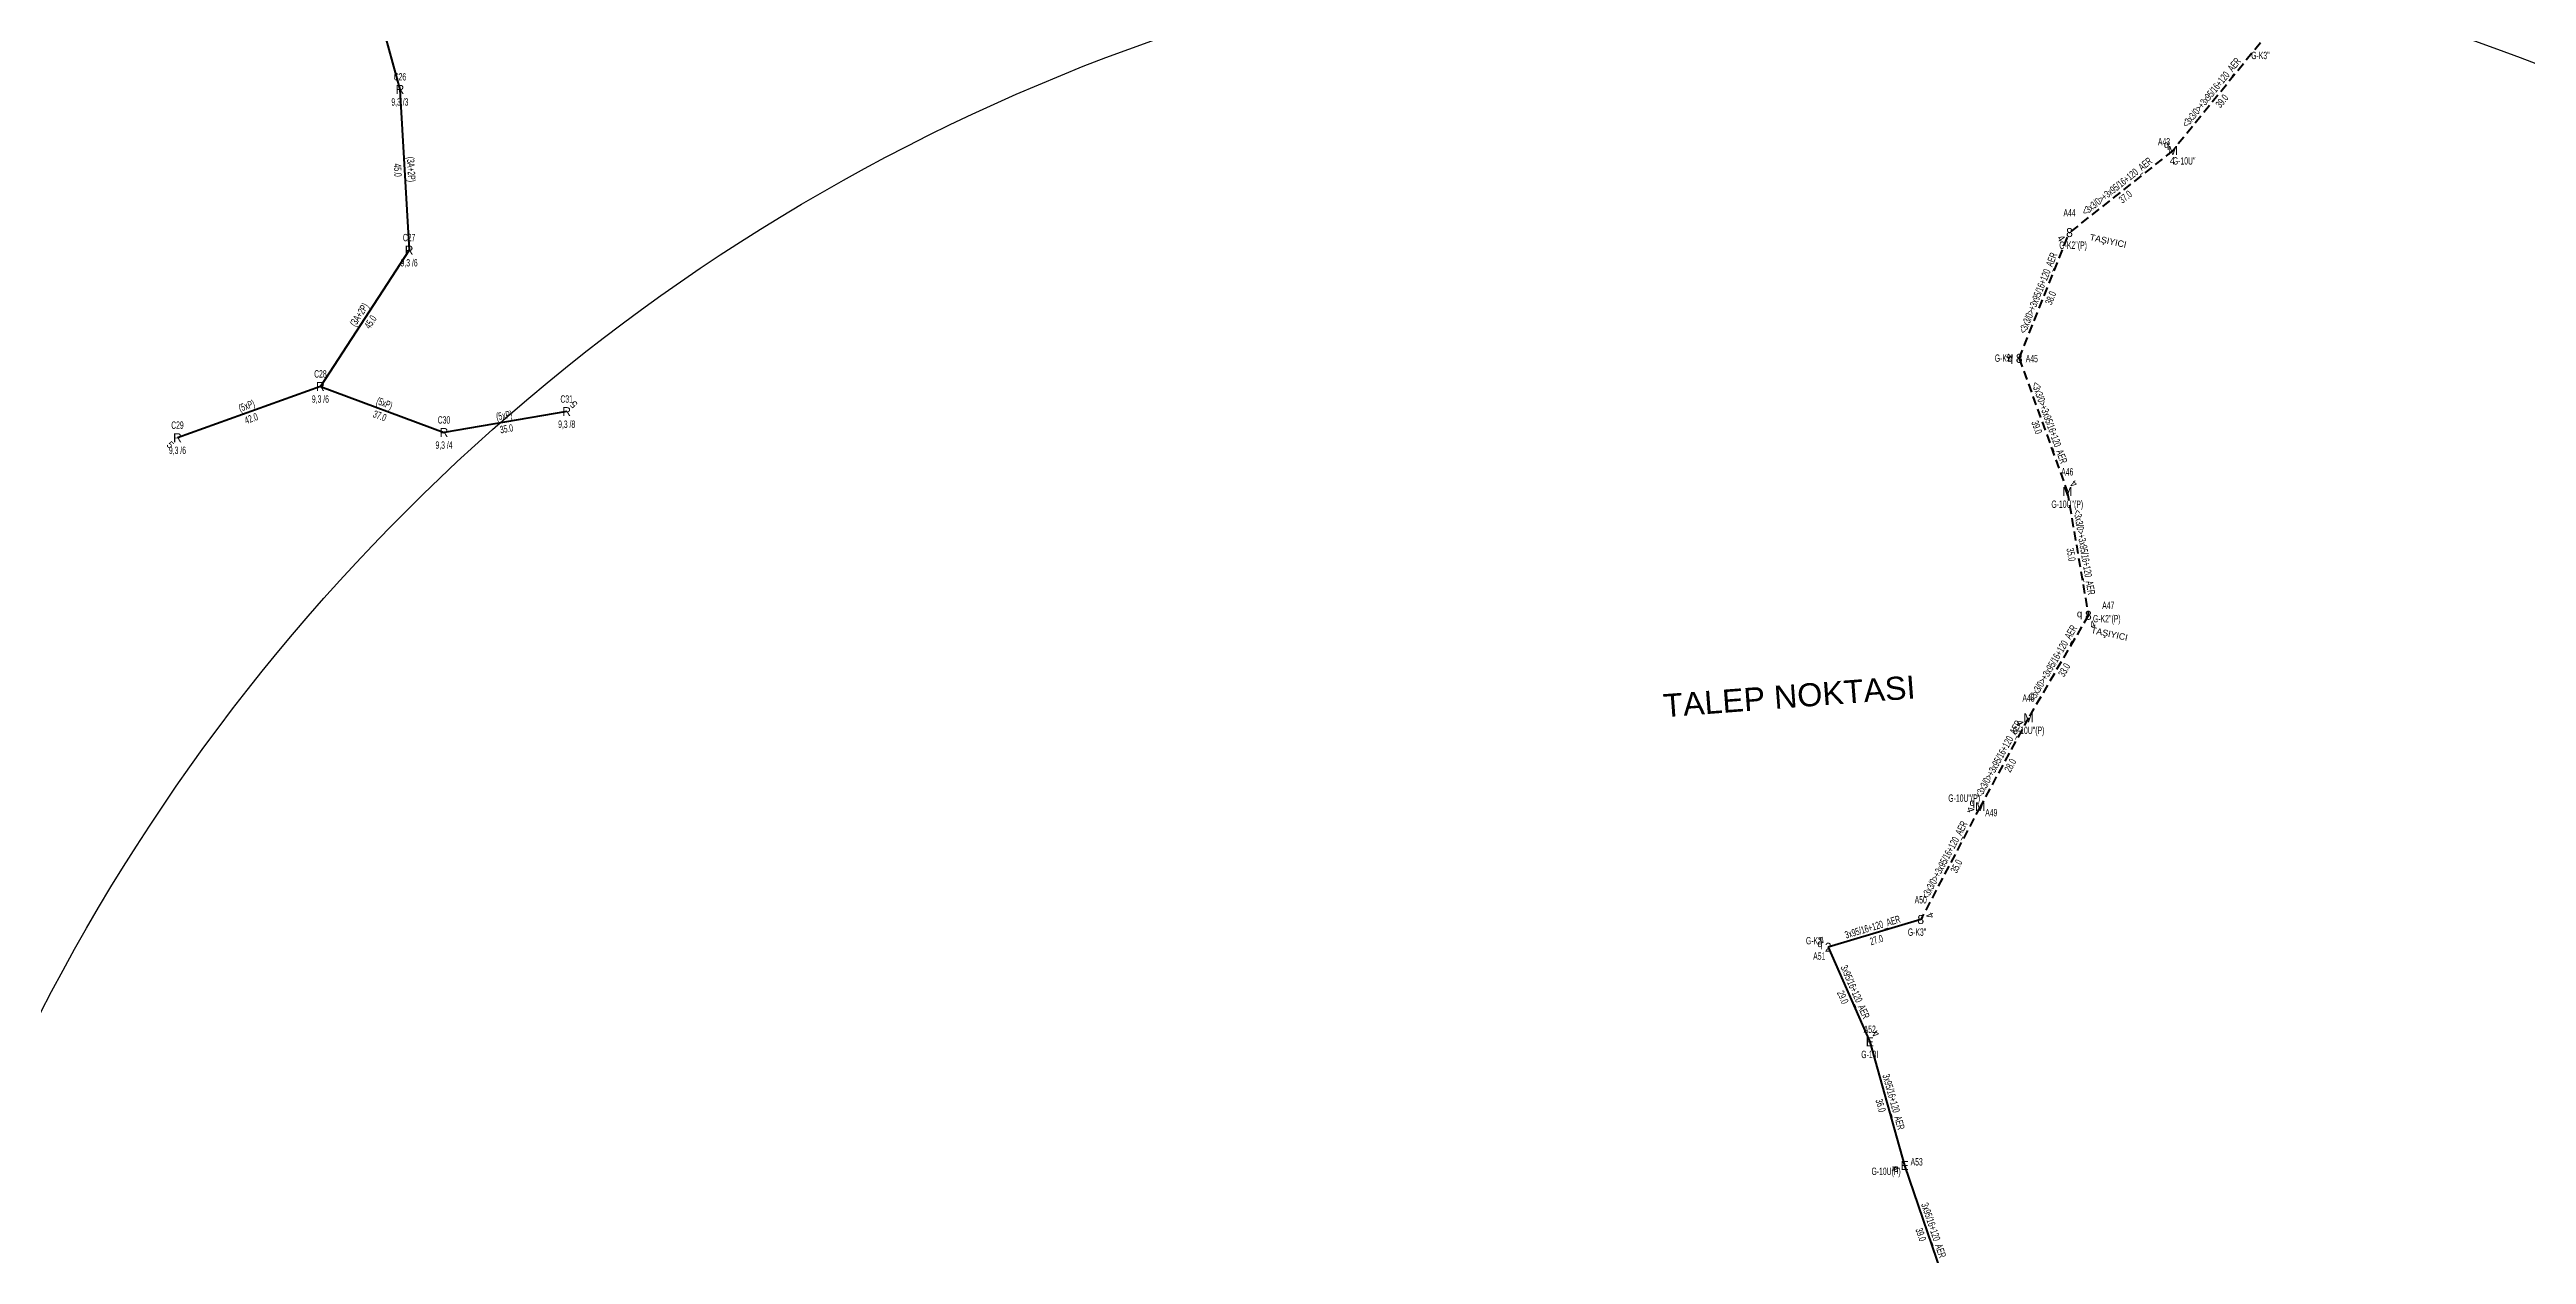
# Model space of a CAD drawing. Header units: millimetres. Extents: x 433713 to 438874, y 4028328 to 4034517.
# Drawn here: x 434656 to 435345, y 4031027 to 4031362 of the extents above; entities that cross this region are included whole.
import ezdxf
from ezdxf.enums import TextEntityAlignment as Align

# ---------------------------------------------------------------- set-up
doc = ezdxf.new("R2010")
doc.units = ezdxf.units.MM
doc.linetypes.add('DASHED', pattern=[3.75, 2.5, -1.25])
for name, color, linetype, lineweight in [('DIREK_AG_MEVCUT', 120, 'Continuous', 25), ('DIREK_AG_YENI', 108, 'Continuous', 25), ('DIREK_OG_YENI', 10, 'Continuous', 25), ('HAT_AG_HAVAI_MEVCUT', 126, 'Continuous', 50), ('HAT_AG_HAVAI_YENI', 3, 'Continuous', 50), ('HAT_OG_HAVAI_ILERDE', 1, 'DASHED', 70), ('KULLANICI', 1, 'Continuous', 25)]:
    doc.layers.add(name, color=color, linetype=linetype, lineweight=lineweight)
doc.styles.add('Direk', font='B_CAD')
doc.styles.get("Standard").update_dxf_attribs({"font": 'Arial'})

msp = doc.modelspace()

# ---------------------------------------------------------------- linework, layer by layer
at = {"layer": 'HAT_AG_HAVAI_MEVCUT'}
for p, q in [((434744.206291, 4031383.611132), (434753.361126, 4031350.486112)), ((434753.361126, 4031350.486112), (434755.916633, 4031305.773406)), ((434755.916633, 4031305.773406), (434731.240908, 4031267.870492)), ((434731.240908, 4031267.870492), (434691.482502, 4031253.622308)), ((434731.240908, 4031267.870492), (434765.62425, 4031255.072722)), ((434799.751637, 4031260.874378), (434765.62425, 4031255.072722))]:
    msp.add_line(p, q, dxfattribs=at)
at = {"layer": 'HAT_AG_HAVAI_YENI'}
for p, q in [((435176.418, 4031119.642), (435150.680301, 4031111.931961)), ((435150.680301, 4031111.931961), (435162.236478, 4031085.631062)), ((435162.236478, 4031085.631062), (435171.940003, 4031051.236593)), ((435171.940003, 4031051.236593), (435184.557024, 4031014.038021))]:
    msp.add_line(p, q, dxfattribs=at)
at = {"layer": 'HAT_OG_HAVAI_ILERDE'}
for p, q in [((435270.923072, 4031363.42083), (435246.548, 4031333.447)), ((435246.548, 4031333.447), (435217.796, 4031310.662)), ((435203.81027, 4031275.689037), (435217.796, 4031310.662)), ((435203.81027, 4031275.689037), (435217.181027, 4031238.636988)), ((435217.181027, 4031238.636988), (435223.046, 4031204.238)), ((435223.046, 4031204.238), (435206.393307, 4031175.75429)), ((435206.393307, 4031175.75429), (435192.94788, 4031151.026468)), ((435192.94788, 4031151.026468), (435176.418, 4031119.642))]:
    msp.add_line(p, q, dxfattribs=at)
at = {"layer": 'KULLANICI'}
msp.add_circle((435146.483852, 4030841.631319), 553.666974, dxfattribs=at)

# ---------------------------------------------------------------- texts
at = {"layer": 'DIREK_AG_MEVCUT', "width": 0.53}
for s, p in [('C26', (434753.361126, 4031353.986112)), ('9,3 /3', (434753.361126, 4031346.986112)), ('C27', (434755.916633, 4031309.273406)), ('9,3 /6', (434755.916633, 4031302.273406)), ('C28', (434731.240908, 4031271.370492)), ('9,3 /6', (434731.240908, 4031264.370492)), ('C31', (434799.751637, 4031264.374378)), ('C29', (434691.482502, 4031257.122308)), ('C30', (434765.62425, 4031258.572722)), ('9,3 /8', (434799.751637, 4031257.374378)), ('9,3 /6', (434691.482502, 4031250.122308)), ('9,3 /4', (434765.62425, 4031251.572722))]:
    msp.add_text(s, height=2.05, dxfattribs=at).set_placement(p, align=Align.MIDDLE_CENTER)
at = {"layer": 'DIREK_AG_MEVCUT', "style": 'Direk'}
for p in [(434753.361126, 4031350.486112), (434755.916633, 4031305.773406), (434731.240908, 4031267.870492), (434765.62425, 4031255.072722), (434799.751637, 4031260.874378), (434691.482502, 4031253.622308)]:
    msp.add_text('R', height=2.5, dxfattribs=at).set_placement(p, align=Align.MIDDLE_CENTER)
at = {"layer": 'DIREK_AG_MEVCUT', "color": 32, "style": 'Direk'}
for rotation, p in [(495.000001, (434801.731536, 4031262.854277)), (315.000001, (434689.502604, 4031251.642409))]:
    msp.add_text('5', height=2, rotation=rotation, dxfattribs=at).set_placement(p, align=Align.MIDDLE_CENTER)
at = {"layer": 'DIREK_AG_YENI', "width": 0.53}
for s, p in [('G-K2', (435146.700207, 4031113.771187)), ('A51', (435148.182168, 4031109.480567)), ('A52', (435162.236478, 4031089.131062)), ('G-10I', (435162.236478, 4031082.131062)), ('G-10U(P)', (435166.783111, 4031049.63578)), ('A53', (435175.282654, 4031052.274226))]:
    msp.add_text(s, height=2.05, dxfattribs=at).set_placement(p, align=Align.MIDDLE_CENTER)
at = {"layer": 'DIREK_AG_YENI', "color": 4, "style": 'Direk'}
for p in [(435148.410893, 4031112.980668), (435169.552394, 4031050.495427)]:
    msp.add_text('q', height=2, dxfattribs=at).set_placement(p, align=Align.MIDDLE_CENTER)
at = {"layer": 'DIREK_AG_YENI', "color": 32, "style": 'Direk'}
for rotation, p in [(220.937141, (435148.845655, 4031114.047162)), (502.877533, (435163.926336, 4031087.863635)), (286.500279, (435169.255311, 4031050.441337))]:
    msp.add_text('4', height=2, rotation=rotation, dxfattribs=at).set_placement(p, align=Align.MIDDLE_CENTER)
at = {"layer": 'DIREK_AG_YENI', "style": 'Direk'}
for s, p in [('2', (435150.680301, 4031111.931961)), ('E', (435162.236478, 4031085.631062)), ('E', (435171.940003, 4031051.236593))]:
    msp.add_text(s, height=2.5, dxfattribs=at).set_placement(p, align=Align.MIDDLE_CENTER)
at = {"layer": 'DIREK_OG_YENI', "width": 0.53}
for s, p in [("G-K3''", (435270.923072, 4031359.92083)), ('A43', (435244.08771, 4031335.936372)), ("G-10U''", (435249.70506, 4031330.593818)), ('A44', (435217.796, 4031316.162)), ("G-K2''(P)", (435218.807715, 4031307.162)), ("G-K3''", (435199.58332, 4031275.761116)), ('A45', (435207.309761, 4031275.629364)), ('A46', (435217.181027, 4031244.136988)), ("G-10U''(P)", (435217.181027, 4031235.136988)), ('A47', (435228.581107, 4031207.007157)), ("G-K2''(P)", (435228.175848, 4031203.304041)), ('A48', (435206.393307, 4031181.25429)), ("G-10U''(P)", (435206.393307, 4031172.25429)), ("G-10U''(P)", (435188.507599, 4031153.402831)), ('A49', (435196.033742, 4031149.374967)), ('A50', (435176.418, 4031125.142)), ("G-K3''", (435175.406285, 4031116.142))]:
    msp.add_text(s, height=2.05, dxfattribs=at).set_placement(p, align=Align.MIDDLE_CENTER)
at = {"layer": 'DIREK_OG_YENI', "color": 4, "style": 'Direk'}
for p in [(435244.79065, 4031335.225123), (435201.310633, 4031275.731661), (435220.586432, 4031204.685798), (435190.743693, 4031152.206112)]:
    msp.add_text('q', height=2, dxfattribs=at).set_placement(p, align=Align.MIDDLE_CENTER)
at = {"layer": 'DIREK_OG_YENI', "style": 'Direk'}
for s, p in [('M', (435246.548, 4031333.447)), ('8', (435217.796, 4031310.662)), ('8', (435203.81027, 4031275.689037)), ('M', (435217.181027, 4031238.636988)), ('8', (435223.046, 4031204.238)), ('M', (435206.393307, 4031175.75429)), ('M', (435192.94788, 4031151.026468)), ('8', (435176.418, 4031119.642))]:
    msp.add_text(s, height=2.5, dxfattribs=at).set_placement(p, align=Align.MIDDLE_CENTER)
at = {"layer": 'DIREK_OG_YENI', "color": 32, "style": 'Direk'}
for rotation, p in [(358.145032, (435246.457365, 4031330.648467)), (304.101736, (435215.477479, 4031309.092141)), (258.613278, (435201.065382, 4031276.241842)), (499.8379, (435218.986894, 4031240.776812)), (384.684652, (435224.215346, 4031201.693864)), (300.732724, (435203.986538, 4031174.323395)), (287.034872, (435190.270725, 4031150.206198)), (473.051069, (435178.994437, 4031120.738344))]:
    msp.add_text('4', height=2, rotation=rotation, dxfattribs=at).set_placement(p, align=Align.MIDDLE_CENTER)
at = {"layer": 'HAT_AG_HAVAI_MEVCUT', "lineweight": 30, "width": 0.53}
for s, rotation, p in [('45.0', 273.27112, (434753.790264, 4031328.081258)), ('45.0', 56.934888, (434744.291114, 4031286.358196)), ('42.0', 379.716111, (434711.648461, 4031259.946231)), ('37.0', 339.584309, (434748.136075, 4031260.674999)), ('35.0', 369.648045, (434782.8304, 4031257.135573))]:
    msp.add_text(s, height=2.05, rotation=rotation, dxfattribs=at).set_placement(p, align=Align.TOP_CENTER)
for s, rotation, p in [('(3A+2P)', 273.27112, (434755.487494, 4031328.178261)), ('(3A+2P)', 56.934888, (434742.866427, 4031287.285702)), ('(5xP)', 379.716111, (434711.074949, 4031261.54657)), ('(5xP)', 339.584309, (434748.729083, 4031262.268216)), ('(5xP)', 369.648045, (434782.545487, 4031258.811528))]:
    msp.add_text(s, height=2.05, rotation=rotation, dxfattribs=at).set_placement(p, align=Align.CENTER)
at = {"layer": 'HAT_AG_HAVAI_YENI', "lineweight": 30, "width": 0.53}
for rotation, p in [(376.676223, (435163.305232, 4031116.601231)), (293.719887, (435157.236584, 4031099.123437)), (285.755063, (435167.906307, 4031068.664624)), (288.735923, (435179.053471, 4031032.910333))]:
    msp.add_text('3x95/16+120_AER', height=2.05, rotation=rotation, dxfattribs=at).set_placement(p, align=Align.CENTER)
for s, rotation, p in [('27.0', 376.676223, (435163.793069, 4031114.97273)), ('29.0', 293.719887, (435155.680195, 4031098.439586)), ('36.0', 285.755063, (435166.270174, 4031068.203031)), ('39.0', 288.735923, (435177.443556, 4031032.364281))]:
    msp.add_text(s, height=2.05, rotation=rotation, dxfattribs=at).set_placement(p, align=Align.TOP_CENTER)
at = {"layer": 'HAT_OG_HAVAI_ILERDE', "lineweight": 30, "width": 0.53}
for rotation, p in [(410.882582, (435258.076296, 4031348.969946, 217623.274236)), (398.394596, (435231.644323, 4031322.720446, 217608.898)), (68.20347, (435210.013903, 4031293.491134)), (289.842697, (435211.295182, 4031257.451536)), (279.67555, (435220.951382, 4031221.580139)), (419.687518, (435213.985821, 4031190.42494)), (421.465446, (435198.923844, 4031163.796414)), (422.224428, (435183.930724, 4031135.730219))]:
    msp.add_text('<3x3/0>+3x95/16+120_AER', height=2.05, rotation=rotation, dxfattribs=at).set_placement(p, align=Align.CENTER)
for s, rotation, p in [('39.0', 410.882582, (435259.395249, 4031347.897396, 217623.274236)), ('37.0', 398.394596, (435232.700149, 4031321.388067, 217608.898)), ('38.0', 68.20347, (435211.592367, 4031292.859904)), ('39.0', 289.842697, (435209.696115, 4031256.87449)), ('35.0', 279.67555, (435219.275564, 4031221.294422)), ('33.0', 419.687518, (435215.453406, 4031189.566923)), ('28.0', 421.465446, (435200.417343, 4031162.984344)), ('35.0', 422.224428, (435185.43485, 4031134.938003))]:
    msp.add_text(s, height=2.05, rotation=rotation, dxfattribs=at).set_placement(p, align=Align.TOP_CENTER)
at = {"layer": 'KULLANICI'}
for s, height, rotation, p in [('TAŞIYICI', 1.7781, 347.9885, (435228.550004, 4031308.348526)), ('TAŞIYICI', 1.7781, 347.9885, (435228.906913, 4031199.097747)), ('TALEP NOKTASI', 6.4234, 4.3087, (435139.829793, 4031181.71755))]:
    msp.add_text(s, height=height, rotation=rotation, dxfattribs=at).set_placement(p, align=Align.MIDDLE_CENTER)

doc.saveas('drawing.dxf')
